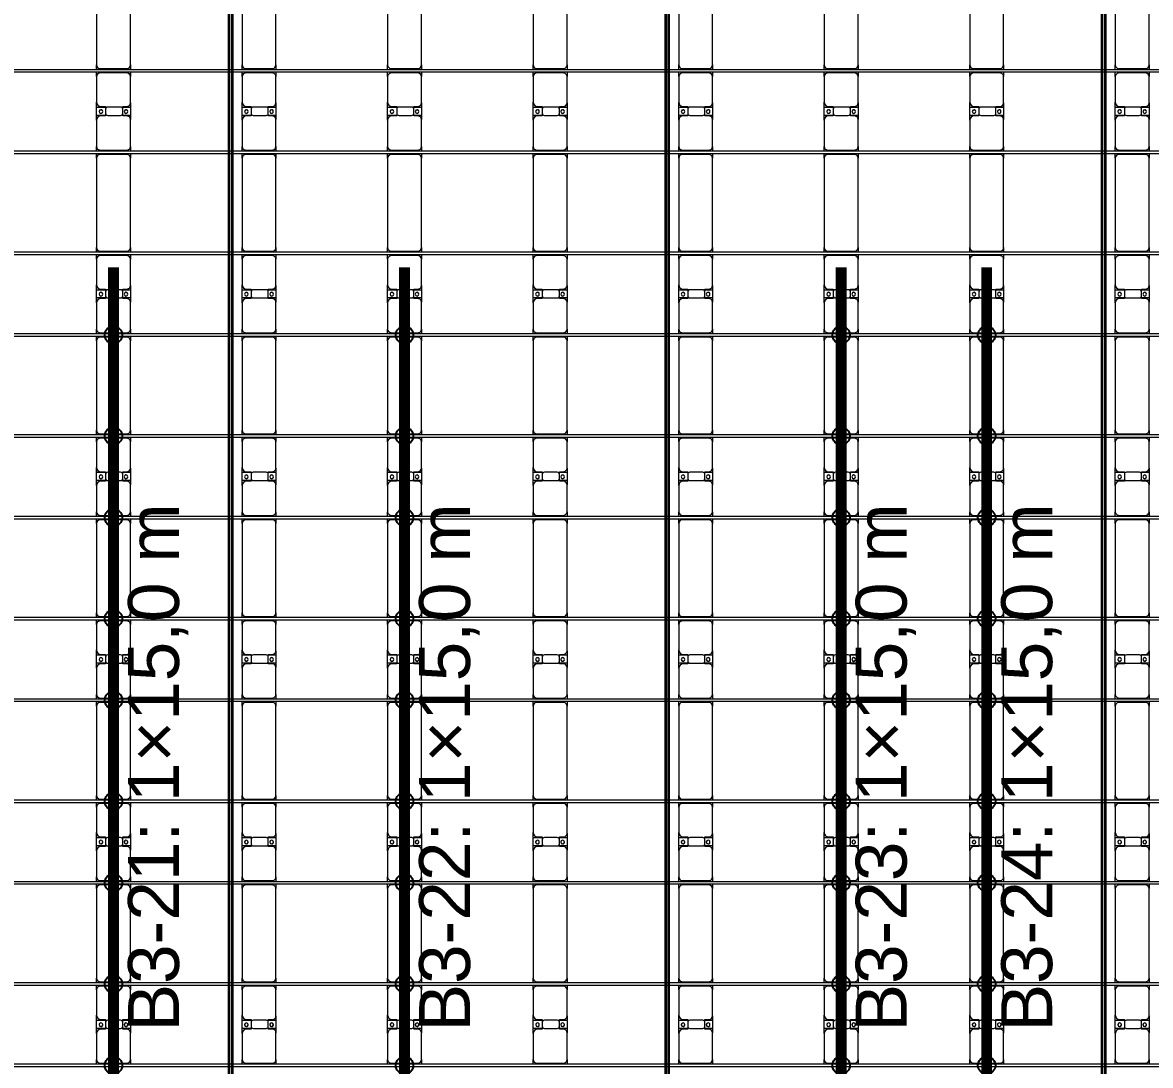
# Model space of a CAD drawing. Header units: millimetres. Extents: x -201615 to 10595, y 61217 to 115919.
# Drawn here: x -155133 to -139633, y 74092 to 88425 of the extents above; entities that cross this region are included whole.
import ezdxf

# ---------------------------------------------------------------- set-up
doc = ezdxf.new("R2010")
doc.units = ezdxf.units.MM
doc.layers.add('A-GENM', color=13, linetype='Continuous', lineweight=9)
doc.layers.add('S-BEAM', color=12, linetype='Continuous', lineweight=9)
doc.layers.add('GC-GHI CHU', color=2, linetype='Continuous')
doc.layers.add('GC-HOP 40x60 GIA CUONG', color=1, linetype='Continuous')
doc.styles.add('GC_VN', font='arial.ttf')

# ---------------------------------------------------------------- blocks, each defined once
blk = doc.blocks.new('Dai phao do pin - DẢI PHAO ĐỠ PIN-16696-BỐ TRÍ KHUNG KẾT CẤU BÈ PIN 03')
at = {"layer": 'A-GENM', "color": 7}
for p, q in [((710, 242), (770, 242)), ((720, 192), (720, -173)), ((1130, 242), (770, 242)), ((1130, 242), (1312, 242)), ((1190, 118), (1190, 182)), ((1198, 242), (1380, 242)), ((1198, 118), (1198, 242)), ((1312, 242), (1312, 118)), ((1320, 182), (1320, 118)), ((1730, 242), (1380, 242)), ((1730, 242), (1790, 242)), ((1780, -173), (1780, 192)), ((1830, 242), (1890, 242)), ((1840, 192), (1840, -173)), ((3120, 242), (1890, 242)), ((3120, 242), (3180, 242)), ((3170, -173), (3170, 192)), ((3220, 242), (3280, 242)), ((3230, 192), (3230, -173)), ((3640, 242), (3280, 242)), ((3640, 242), (3822, 242)), ((3700, 118), (3700, 182)), ((3708, 242), (3890, 242)), ((3708, 118), (3708, 242)), ((3822, 242), (3822, 118)), ((3830, 182), (3830, 118)), ((4240, 242), (3890, 242)), ((4240, 242), (4300, 242)), ((4290, -173), (4290, 192)), ((4340, 242), (4400, 242)), ((4350, 192), (4350, -173)), ((5630, 242), (4400, 242)), ((5630, 242), (5690, 242)), ((5680, -173), (5680, 192)), ((5730, 242), (5790, 242)), ((5740, 192), (5740, -173)), ((6150, 242), (5790, 242)), ((6150, 242), (6332, 242)), ((6210, 118), (6210, 182)), ((6218, 242), (6400, 242)), ((6218, 118), (6218, 242)), ((6332, 242), (6332, 118)), ((6340, 182), (6340, 118)), ((6750, 242), (6400, 242)), ((6750, 242), (6810, 242)), ((6800, -173), (6800, 192)), ((6850, 242), (6910, 242)), ((6860, 192), (6860, -173)), ((8140, 242), (6910, 242)), ((8140, 242), (8200, 242)), ((8190, -173), (8190, 192)), ((8240, 242), (8300, 242)), ((8250, 192), (8250, -173)), ((8660, 242), (8300, 242)), ((8660, 242), (8842, 242)), ((8720, 118), (8720, 182)), ((8728, 242), (8910, 242)), ((8728, 118), (8728, 242)), ((8842, 242), (8842, 118)), ((8850, 182), (8850, 118)), ((9260, 242), (8910, 242)), ((9260, 242), (9320, 242)), ((9310, -173), (9310, 192)), ((9360, 242), (9420, 242)), ((9370, 192), (9370, -173)), ((10650, 242), (9420, 242)), ((10650, 242), (10710, 242)), ((10700, -173), (10700, 192)), ((10750, 242), (10810, 242)), ((10760, 192), (10760, -173)), ((11170, 242), (10810, 242)), ((11170, 242), (11352, 242)), ((11230, 118), (11230, 182)), ((11238, 242), (11420, 242)), ((11238, 118), (11238, 242)), ((11352, 242), (11352, 118)), ((11360, 182), (11360, 118)), ((11770, 242), (11420, 242)), ((11770, 242), (11830, 242)), ((11820, -173), (11820, 192)), ((11870, 242), (11930, 242)), ((11880, 192), (11880, -173)), ((13160, 242), (11930, 242)), ((13160, 242), (13220, 242)), ((13210, -173), (13210, 192)), ((13260, 242), (13320, 242)), ((13270, 192), (13270, -173)), ((13680, 242), (13320, 242)), ((13680, 242), (13862, 242)), ((13740, 118), (13740, 182)), ((13748, 242), (13930, 242)), ((13748, 118), (13748, 242)), ((13862, 242), (13862, 118)), ((13870, 182), (13870, 118)), ((14280, 242), (13930, 242)), ((14280, 242), (14340, 242)), ((14330, -173), (14330, 192)), ((14380, 242), (14440, 242)), ((14390, 192), (14390, -173)), ((15670, 242), (14440, 242)), ((1282, 118), (1190, 118)), ((1198, 88), (1198, -88)), ((1320, 118), (1228, 118)), ((1312, -88), (1312, 88)), ((3792, 118), (3700, 118)), ((3708, 88), (3708, -88)), ((3830, 118), (3738, 118)), ((3822, -88), (3822, 88)), ((6302, 118), (6210, 118)), ((6218, 88), (6218, -88)), ((6340, 118), (6248, 118)), ((6332, -88), (6332, 88)), ((8812, 118), (8720, 118)), ((8728, 88), (8728, -88)), ((8850, 118), (8758, 118)), ((8842, -88), (8842, 88)), ((11322, 118), (11230, 118)), ((11238, 88), (11238, -88)), ((11360, 118), (11268, 118)), ((11352, -88), (11352, 88)), ((13832, 118), (13740, 118)), ((13748, 88), (13748, -88)), ((13870, 118), (13778, 118)), ((13862, -88), (13862, 88)), ((1190, -173), (1190, -118)), ((1190, -118), (1282, -118)), ((1198, -223), (1198, -118)), ((1228, -118), (1320, -118)), ((1312, -118), (1312, -223)), ((1320, -118), (1320, -173)), ((3700, -173), (3700, -118)), ((3700, -118), (3792, -118)), ((3708, -223), (3708, -118)), ((3738, -118), (3830, -118)), ((3822, -118), (3822, -223)), ((3830, -118), (3830, -173)), ((6210, -173), (6210, -118)), ((6210, -118), (6302, -118)), ((6218, -223), (6218, -118)), ((6248, -118), (6340, -118)), ((6332, -118), (6332, -223)), ((6340, -118), (6340, -173)), ((8720, -173), (8720, -118)), ((8720, -118), (8812, -118)), ((8728, -223), (8728, -118)), ((8758, -118), (8850, -118)), ((8842, -118), (8842, -223)), ((8850, -118), (8850, -173)), ((11230, -173), (11230, -118)), ((11230, -118), (11322, -118)), ((11238, -223), (11238, -118)), ((11268, -118), (11360, -118)), ((11352, -118), (11352, -223)), ((11360, -118), (11360, -173)), ((13740, -173), (13740, -118)), ((13740, -118), (13832, -118)), ((13748, -223), (13748, -118)), ((13778, -118), (13870, -118)), ((13862, -118), (13862, -223)), ((13870, -118), (13870, -173)), ((770, -223), (710, -223)), ((770, -223), (1140, -223)), ((1312, -223), (1140, -223)), ((1370, -223), (1198, -223)), ((1370, -223), (1730, -223)), ((1790, -223), (1730, -223)), ((1890, -223), (1830, -223)), ((1890, -223), (3120, -223)), ((3180, -223), (3120, -223)), ((3280, -223), (3220, -223)), ((3280, -223), (3650, -223)), ((3822, -223), (3650, -223)), ((3880, -223), (3708, -223)), ((3880, -223), (4240, -223)), ((4300, -223), (4240, -223)), ((4400, -223), (4340, -223)), ((4400, -223), (5630, -223)), ((5690, -223), (5630, -223)), ((5790, -223), (5730, -223)), ((5790, -223), (6160, -223)), ((6332, -223), (6160, -223)), ((6390, -223), (6218, -223)), ((6390, -223), (6750, -223)), ((6810, -223), (6750, -223)), ((6910, -223), (6850, -223)), ((6910, -223), (8140, -223)), ((8200, -223), (8140, -223)), ((8300, -223), (8240, -223)), ((8300, -223), (8670, -223)), ((8842, -223), (8670, -223)), ((8900, -223), (8728, -223)), ((8900, -223), (9260, -223)), ((9320, -223), (9260, -223)), ((9420, -223), (9360, -223)), ((9420, -223), (10650, -223)), ((10710, -223), (10650, -223)), ((10810, -223), (10750, -223)), ((10810, -223), (11180, -223)), ((11352, -223), (11180, -223)), ((11410, -223), (11238, -223)), ((11410, -223), (11770, -223)), ((11830, -223), (11770, -223)), ((11930, -223), (11870, -223)), ((11930, -223), (13160, -223)), ((13220, -223), (13160, -223)), ((13320, -223), (13260, -223)), ((13320, -223), (13690, -223)), ((13862, -223), (13690, -223)), ((13920, -223), (13748, -223)), ((13920, -223), (14280, -223)), ((14340, -223), (14280, -223)), ((14440, -223), (14380, -223)), ((14440, -223), (15670, -223))]:
    blk.add_line(p, q, dxfattribs=at)
for centre, radius, start, end in [((770, 192), 50, 90, 180), ((770, 192), 50, 150, 180), ((1130, 182), 60, 360, 90), ((1249, 183), 25, 0, 180), ((1249, 183), 25, 180, 360), ((1251, 183), 25, 0, 180), ((1251, 183), 25, 180, 360), ((1380, 182), 60, 90, 180), ((1730, 192), 50, 360, 90), ((1730, 192), 50, 360, 30), ((1890, 192), 50, 90, 180), ((1890, 192), 50, 120, 180), ((3120, 192), 50, 360, 90), ((3120, 192), 50, 15, 75), ((3280, 192), 50, 90, 180), ((3280, 192), 50, 150, 180), ((3640, 182), 60, 360, 90), ((3759, 183), 25, 360, 180), ((3759, 183), 25, 180, 0), ((3761, 183), 25, 360, 180), ((3761, 183), 25, 180, 0), ((3890, 182), 60, 90, 180), ((4240, 192), 50, 360, 90), ((4240, 192), 50, 360, 30), ((4400, 192), 50, 90, 180), ((4400, 192), 50, 120, 180), ((5630, 192), 50, 360, 90), ((5630, 192), 50, 15, 75), ((5790, 192), 50, 90, 180), ((5790, 192), 50, 150, 180), ((6150, 182), 60, 0, 90), ((6269, 183), 25, 0, 180), ((6269, 183), 25, 180, 0), ((6271, 183), 25, 0, 180), ((6271, 183), 25, 180, 0), ((6400, 182), 60, 90, 180), ((6750, 192), 50, 360, 90), ((6750, 192), 50, 360, 30), ((6910, 192), 50, 90, 180), ((6910, 192), 50, 120, 180), ((8140, 192), 50, 360, 90), ((8140, 192), 50, 15, 75), ((8300, 192), 50, 90, 180), ((8300, 192), 50, 150, 180), ((8660, 182), 60, 360, 90), ((8779, 183), 25, 0, 180), ((8779, 183), 25, 180, 0), ((8781, 183), 25, 0, 180), ((8781, 183), 25, 180, 0), ((8910, 182), 60, 90, 180), ((9260, 192), 50, 360, 90), ((9260, 192), 50, 360, 30), ((9420, 192), 50, 90, 180), ((9420, 192), 50, 120, 180), ((10650, 192), 50, 360, 90), ((10650, 192), 50, 15, 75), ((10810, 192), 50, 90, 180), ((10810, 192), 50, 150, 180), ((11170, 182), 60, 360, 90), ((11289, 183), 25, 0, 180), ((11289, 183), 25, 180, 0), ((11291, 183), 25, 0, 180), ((11291, 183), 25, 180, 360), ((11420, 182), 60, 90, 180), ((11770, 192), 50, 0, 90), ((11770, 192), 50, 0, 30), ((11930, 192), 50, 90, 180), ((11930, 192), 50, 120, 180), ((13160, 192), 50, 360, 90), ((13160, 192), 50, 15, 75), ((13320, 192), 50, 90, 180), ((13320, 192), 50, 150, 180), ((13680, 182), 60, 360, 90), ((13799, 183), 25, 0, 180), ((13799, 183), 25, 180, 0), ((13801, 183), 25, 0, 180), ((13801, 183), 25, 180, 0), ((13930, 182), 60, 90, 180), ((14280, 192), 50, 0, 90), ((14280, 192), 50, 0, 30), ((14440, 192), 50, 90, 180), ((14440, 192), 50, 120, 180), ((1228, 88), 30, 90, 180), ((1282, 88), 30, 360, 90), ((3738, 88), 30, 90, 180), ((3792, 88), 30, 360, 90), ((6248, 88), 30, 90, 180), ((6302, 88), 30, 360, 90), ((8758, 88), 30, 90, 180), ((8812, 88), 30, 360, 90), ((11268, 88), 30, 90, 180), ((11322, 88), 30, 360, 90), ((13778, 88), 30, 90, 180), ((13832, 88), 30, 360, 90), ((1228, -88), 30, 180, 270), ((1249, -162), 25, 0, 180), ((1251, -162), 25, 0, 180), ((1282, -88), 30, 270, 360), ((3738, -88), 30, 180, 270), ((3759, -162), 25, 0, 180), ((3761, -162), 25, 0, 180), ((3792, -88), 30, 270, 360), ((6248, -88), 30, 180, 270), ((6269, -162), 25, 360, 180), ((6271, -162), 25, 360, 180), ((6302, -88), 30, 270, 360), ((8758, -88), 30, 180, 270), ((8779, -162), 25, 0, 180), ((8781, -162), 25, 0, 180), ((8812, -88), 30, 270, 360), ((11268, -88), 30, 180, 270), ((11289, -162), 25, 0, 180), ((11291, -162), 25, 0, 180), ((11322, -88), 30, 270, 0), ((13778, -88), 30, 180, 270), ((13799, -162), 25, 360, 180), ((13801, -162), 25, 360, 180), ((13832, -88), 30, 270, 0), ((770, -173), 50, 180, 270), ((770, -173), 50, 180, 210), ((1140, -173), 50, 270, 360), ((1140, -173), 50, 330, 360), ((1249, -162), 25, 180, 0), ((1251, -162), 25, 180, 0), ((1370, -173), 50, 180, 270), ((1370, -173), 50, 180, 210), ((1730, -173), 50, 270, 360), ((1730, -173), 50, 330, 360), ((1890, -173), 50, 180, 270), ((1890, -173), 50, 180, 210), ((1890, -173), 50, 225, 255), ((3120, -173), 50, 270, 360), ((3120, -173), 50, 285, 315), ((3120, -173), 50, 330, 360), ((3280, -173), 50, 180, 270), ((3280, -173), 50, 180, 210), ((3650, -173), 50, 270, 360), ((3650, -173), 50, 330, 360), ((3759, -162), 25, 180, 360), ((3761, -162), 25, 180, 360), ((3880, -173), 50, 180, 270), ((3880, -173), 50, 180, 210), ((4240, -173), 50, 270, 360), ((4240, -173), 50, 330, 360), ((4400, -173), 50, 180, 270), ((4400, -173), 50, 180, 210), ((4400, -173), 50, 225, 255), ((5630, -173), 50, 270, 360), ((5630, -173), 50, 285, 315), ((5630, -173), 50, 330, 360), ((5790, -173), 50, 180, 270), ((5790, -173), 50, 180, 210), ((6160, -173), 50, 270, 0), ((6160, -173), 50, 330, 360), ((6269, -162), 25, 180, 0), ((6271, -162), 25, 180, 0), ((6390, -173), 50, 180, 270), ((6390, -173), 50, 180, 210), ((6750, -173), 50, 270, 360), ((6750, -173), 50, 330, 360), ((6910, -173), 50, 180, 270), ((6910, -173), 50, 180, 210), ((6910, -173), 50, 225, 255), ((8140, -173), 50, 270, 360), ((8140, -173), 50, 285, 315), ((8140, -173), 50, 330, 360), ((8300, -173), 50, 180, 270), ((8300, -173), 50, 180, 210), ((8670, -173), 50, 270, 360), ((8670, -173), 50, 330, 360), ((8779, -162), 25, 180, 0), ((8781, -162), 25, 180, 0), ((8900, -173), 50, 180, 270), ((8900, -173), 50, 180, 210), ((9260, -173), 50, 270, 360), ((9260, -173), 50, 330, 360), ((9420, -173), 50, 180, 270), ((9420, -173), 50, 180, 210), ((9420, -173), 50, 225, 255), ((10650, -173), 50, 270, 0), ((10650, -173), 50, 285, 315), ((10650, -173), 50, 330, 360), ((10810, -173), 50, 180, 270), ((10810, -173), 50, 180, 210), ((11180, -173), 50, 270, 360), ((11180, -173), 50, 330, 360), ((11289, -162), 25, 180, 0), ((11291, -162), 25, 180, 0), ((11410, -173), 50, 180, 270), ((11410, -173), 50, 180, 210), ((11770, -173), 50, 270, 360), ((11770, -173), 50, 330, 360), ((11930, -173), 50, 180, 270), ((11930, -173), 50, 180, 210), ((11930, -173), 50, 225, 255), ((13160, -173), 50, 270, 360), ((13160, -173), 50, 285, 315), ((13160, -173), 50, 330, 360), ((13320, -173), 50, 180, 270), ((13320, -173), 50, 180, 210), ((13690, -173), 50, 270, 360), ((13690, -173), 50, 330, 360), ((13799, -162), 25, 180, 0), ((13801, -162), 25, 180, 0), ((13920, -173), 50, 180, 270), ((13920, -173), 50, 180, 210), ((14280, -173), 50, 270, 360), ((14280, -173), 50, 330, 360), ((14440, -173), 50, 180, 270), ((14440, -173), 50, 180, 210), ((14440, -173), 50, 225, 255)]:
    blk.add_arc(centre, radius, start, end, dxfattribs=at)
blk = doc.blocks.new('Dai phao do pin - DẢI PHAO ĐỠ PIN-V4-BỐ TRÍ KHUNG KẾT CẤU BÈ PIN 03')
at = {"layer": 'A-GENM', "color": 7}
for p, q in [((710, 242), (770, 242)), ((720, 192), (720, -173)), ((1130, 242), (770, 242)), ((1130, 242), (1312, 242)), ((1190, 118), (1190, 182)), ((1198, 242), (1380, 242)), ((1198, 118), (1198, 242)), ((1312, 242), (1312, 118)), ((1320, 182), (1320, 118)), ((1730, 242), (1380, 242)), ((1730, 242), (1790, 242)), ((1780, -173), (1780, 192)), ((1830, 242), (1890, 242)), ((1840, 192), (1840, -173)), ((3120, 242), (1890, 242)), ((3120, 242), (3180, 242)), ((3170, -173), (3170, 192)), ((3220, 242), (3280, 242)), ((3230, 192), (3230, -173)), ((3640, 242), (3280, 242)), ((3640, 242), (3822, 242)), ((3700, 118), (3700, 182)), ((3708, 242), (3890, 242)), ((3708, 118), (3708, 242)), ((3822, 242), (3822, 118)), ((3830, 182), (3830, 118)), ((4240, 242), (3890, 242)), ((4240, 242), (4300, 242)), ((4290, -173), (4290, 192)), ((4340, 242), (4400, 242)), ((4350, 192), (4350, -173)), ((5630, 242), (4400, 242)), ((5630, 242), (5690, 242)), ((5680, -173), (5680, 192)), ((5730, 242), (5790, 242)), ((5740, 192), (5740, -173)), ((6150, 242), (5790, 242)), ((6150, 242), (6332, 242)), ((6210, 118), (6210, 182)), ((6218, 242), (6400, 242)), ((6218, 118), (6218, 242)), ((6332, 242), (6332, 118)), ((6340, 182), (6340, 118)), ((6750, 242), (6400, 242)), ((6750, 242), (6810, 242)), ((6800, -173), (6800, 192)), ((6850, 242), (6910, 242)), ((6860, 192), (6860, -173)), ((8140, 242), (6910, 242)), ((8140, 242), (8200, 242)), ((8190, -173), (8190, 192)), ((8240, 242), (8300, 242)), ((8250, 192), (8250, -173)), ((8660, 242), (8300, 242)), ((8660, 242), (8842, 242)), ((8720, 118), (8720, 182)), ((8728, 242), (8910, 242)), ((8728, 118), (8728, 242)), ((8842, 242), (8842, 118)), ((8850, 182), (8850, 118)), ((9260, 242), (8910, 242)), ((9260, 242), (9320, 242)), ((9310, -173), (9310, 192)), ((9360, 242), (9420, 242)), ((9370, 192), (9370, -173)), ((10650, 242), (9420, 242)), ((10650, 242), (10710, 242)), ((10700, -173), (10700, 192)), ((10750, 242), (10810, 242)), ((10760, 192), (10760, -173)), ((11170, 242), (10810, 242)), ((11170, 242), (11352, 242)), ((11230, 118), (11230, 182)), ((11238, 242), (11420, 242)), ((11238, 118), (11238, 242)), ((11352, 242), (11352, 118)), ((11360, 182), (11360, 118)), ((11770, 242), (11420, 242)), ((11770, 242), (11830, 242)), ((11820, -173), (11820, 192)), ((11870, 242), (11930, 242)), ((11880, 192), (11880, -173)), ((13160, 242), (11930, 242)), ((13160, 242), (13220, 242)), ((13210, -173), (13210, 192)), ((13260, 242), (13320, 242)), ((13270, 192), (13270, -173)), ((13680, 242), (13320, 242)), ((13680, 242), (13862, 242)), ((13740, 118), (13740, 182)), ((13748, 242), (13930, 242)), ((13748, 118), (13748, 242)), ((13862, 242), (13862, 118)), ((13870, 182), (13870, 118)), ((14280, 242), (13930, 242)), ((14280, 242), (14340, 242)), ((14330, -173), (14330, 192)), ((14380, 242), (14440, 242)), ((14390, 192), (14390, -173)), ((15670, 242), (14440, 242)), ((1282, 118), (1190, 118)), ((1198, 88), (1198, -88)), ((1320, 118), (1228, 118)), ((1312, -88), (1312, 88)), ((3792, 118), (3700, 118)), ((3708, 88), (3708, -88)), ((3830, 118), (3738, 118)), ((3822, -88), (3822, 88)), ((6302, 118), (6210, 118)), ((6218, 88), (6218, -88)), ((6340, 118), (6248, 118)), ((6332, -88), (6332, 88)), ((8812, 118), (8720, 118)), ((8728, 88), (8728, -88)), ((8850, 118), (8758, 118)), ((8842, -88), (8842, 88)), ((11322, 118), (11230, 118)), ((11238, 88), (11238, -88)), ((11360, 118), (11268, 118)), ((11352, -88), (11352, 88)), ((13832, 118), (13740, 118)), ((13748, 88), (13748, -88)), ((13870, 118), (13778, 118)), ((13862, -88), (13862, 88)), ((1190, -173), (1190, -118)), ((1190, -118), (1282, -118)), ((1198, -223), (1198, -118)), ((1228, -118), (1320, -118)), ((1312, -118), (1312, -223)), ((1320, -118), (1320, -173)), ((3700, -173), (3700, -118)), ((3700, -118), (3792, -118)), ((3708, -223), (3708, -118)), ((3738, -118), (3830, -118)), ((3822, -118), (3822, -223)), ((3830, -118), (3830, -173)), ((6210, -173), (6210, -118)), ((6210, -118), (6302, -118)), ((6218, -223), (6218, -118)), ((6248, -118), (6340, -118)), ((6332, -118), (6332, -223)), ((6340, -118), (6340, -173)), ((8720, -173), (8720, -118)), ((8720, -118), (8812, -118)), ((8728, -223), (8728, -118)), ((8758, -118), (8850, -118)), ((8842, -118), (8842, -223)), ((8850, -118), (8850, -173)), ((11230, -173), (11230, -118)), ((11230, -118), (11322, -118)), ((11238, -223), (11238, -118)), ((11268, -118), (11360, -118)), ((11352, -118), (11352, -223)), ((11360, -118), (11360, -173)), ((13740, -173), (13740, -118)), ((13740, -118), (13832, -118)), ((13748, -223), (13748, -118)), ((13778, -118), (13870, -118)), ((13862, -118), (13862, -223)), ((13870, -118), (13870, -173)), ((770, -223), (710, -223)), ((770, -223), (1140, -223)), ((1312, -223), (1140, -223)), ((1370, -223), (1198, -223)), ((1370, -223), (1730, -223)), ((1790, -223), (1730, -223)), ((1890, -223), (1830, -223)), ((1890, -223), (3120, -223)), ((3180, -223), (3120, -223)), ((3280, -223), (3220, -223)), ((3280, -223), (3650, -223)), ((3822, -223), (3650, -223)), ((3880, -223), (3708, -223)), ((3880, -223), (4240, -223)), ((4300, -223), (4240, -223)), ((4400, -223), (4340, -223)), ((4400, -223), (5630, -223)), ((5690, -223), (5630, -223)), ((5790, -223), (5730, -223)), ((5790, -223), (6160, -223)), ((6332, -223), (6160, -223)), ((6390, -223), (6218, -223)), ((6390, -223), (6750, -223)), ((6810, -223), (6750, -223)), ((6910, -223), (6850, -223)), ((6910, -223), (8140, -223)), ((8200, -223), (8140, -223)), ((8300, -223), (8240, -223)), ((8300, -223), (8670, -223)), ((8842, -223), (8670, -223)), ((8900, -223), (8728, -223)), ((8900, -223), (9260, -223)), ((9320, -223), (9260, -223)), ((9420, -223), (9360, -223)), ((9420, -223), (10650, -223)), ((10710, -223), (10650, -223)), ((10810, -223), (10750, -223)), ((10810, -223), (11180, -223)), ((11352, -223), (11180, -223)), ((11410, -223), (11238, -223)), ((11410, -223), (11770, -223)), ((11830, -223), (11770, -223)), ((11930, -223), (11870, -223)), ((11930, -223), (13160, -223)), ((13220, -223), (13160, -223)), ((13320, -223), (13260, -223)), ((13320, -223), (13690, -223)), ((13862, -223), (13690, -223)), ((13920, -223), (13748, -223)), ((13920, -223), (14280, -223)), ((14340, -223), (14280, -223)), ((14440, -223), (14380, -223)), ((14440, -223), (15670, -223))]:
    blk.add_line(p, q, dxfattribs=at)
for centre, radius, start, end in [((770, 192), 50, 90, 180), ((770, 192), 50, 150, 180), ((1130, 182), 60, 360, 90), ((1249, 183), 25, 0, 180), ((1249, 183), 25, 180, 360), ((1251, 183), 25, 0, 180), ((1251, 183), 25, 180, 360), ((1380, 182), 60, 90, 180), ((1730, 192), 50, 360, 90), ((1730, 192), 50, 360, 30), ((1890, 192), 50, 90, 180), ((1890, 192), 50, 120, 180), ((3120, 192), 50, 360, 90), ((3120, 192), 50, 15, 75), ((3280, 192), 50, 90, 180), ((3280, 192), 50, 150, 180), ((3640, 182), 60, 360, 90), ((3759, 183), 25, 360, 180), ((3759, 183), 25, 180, 0), ((3761, 183), 25, 360, 180), ((3761, 183), 25, 180, 0), ((3890, 182), 60, 90, 180), ((4240, 192), 50, 360, 90), ((4240, 192), 50, 360, 30), ((4400, 192), 50, 90, 180), ((4400, 192), 50, 120, 180), ((5630, 192), 50, 360, 90), ((5630, 192), 50, 15, 75), ((5790, 192), 50, 90, 180), ((5790, 192), 50, 150, 180), ((6150, 182), 60, 0, 90), ((6269, 183), 25, 0, 180), ((6269, 183), 25, 180, 0), ((6271, 183), 25, 0, 180), ((6271, 183), 25, 180, 0), ((6400, 182), 60, 90, 180), ((6750, 192), 50, 360, 90), ((6750, 192), 50, 360, 30), ((6910, 192), 50, 90, 180), ((6910, 192), 50, 120, 180), ((8140, 192), 50, 360, 90), ((8140, 192), 50, 15, 75), ((8300, 192), 50, 90, 180), ((8300, 192), 50, 150, 180), ((8660, 182), 60, 360, 90), ((8779, 183), 25, 0, 180), ((8779, 183), 25, 180, 0), ((8781, 183), 25, 0, 180), ((8781, 183), 25, 180, 0), ((8910, 182), 60, 90, 180), ((9260, 192), 50, 360, 90), ((9260, 192), 50, 360, 30), ((9420, 192), 50, 90, 180), ((9420, 192), 50, 120, 180), ((10650, 192), 50, 360, 90), ((10650, 192), 50, 15, 75), ((10810, 192), 50, 90, 180), ((10810, 192), 50, 150, 180), ((11170, 182), 60, 360, 90), ((11289, 183), 25, 0, 180), ((11289, 183), 25, 180, 0), ((11291, 183), 25, 0, 180), ((11291, 183), 25, 180, 360), ((11420, 182), 60, 90, 180), ((11770, 192), 50, 0, 90), ((11770, 192), 50, 0, 30), ((11930, 192), 50, 90, 180), ((11930, 192), 50, 120, 180), ((13160, 192), 50, 360, 90), ((13160, 192), 50, 15, 75), ((13320, 192), 50, 90, 180), ((13320, 192), 50, 150, 180), ((13680, 182), 60, 360, 90), ((13799, 183), 25, 0, 180), ((13799, 183), 25, 180, 0), ((13801, 183), 25, 0, 180), ((13801, 183), 25, 180, 0), ((13930, 182), 60, 90, 180), ((14280, 192), 50, 0, 90), ((14280, 192), 50, 0, 30), ((14440, 192), 50, 90, 180), ((14440, 192), 50, 120, 180), ((1228, 88), 30, 90, 180), ((1282, 88), 30, 360, 90), ((3738, 88), 30, 90, 180), ((3792, 88), 30, 360, 90), ((6248, 88), 30, 90, 180), ((6302, 88), 30, 360, 90), ((8758, 88), 30, 90, 180), ((8812, 88), 30, 360, 90), ((11268, 88), 30, 90, 180), ((11322, 88), 30, 360, 90), ((13778, 88), 30, 90, 180), ((13832, 88), 30, 360, 90), ((1228, -88), 30, 180, 270), ((1249, -162), 25, 0, 180), ((1251, -162), 25, 75, 180), ((1251, -162), 25, 0, 74.9883), ((1282, -88), 30, 270, 360), ((3738, -88), 30, 180, 270), ((3759, -162), 25, 0, 180), ((3761, -162), 25, 0, 180), ((3792, -88), 30, 270, 360), ((6248, -88), 30, 180, 270), ((6269, -162), 25, 360, 180), ((6271, -162), 25, 360, 180), ((6302, -88), 30, 270, 360), ((8758, -88), 30, 180, 270), ((8779, -162), 25, 0, 180), ((8781, -162), 25, 0, 180), ((8812, -88), 30, 270, 360), ((11268, -88), 30, 180, 270), ((11289, -162), 25, 0, 180), ((11291, -162), 25, 0, 180), ((11322, -88), 30, 270, 0), ((13778, -88), 30, 180, 270), ((13799, -162), 25, 360, 180), ((13801, -162), 25, 360, 180), ((13832, -88), 30, 270, 0), ((770, -173), 50, 180, 270), ((770, -173), 50, 180, 210), ((1140, -173), 50, 270, 360), ((1140, -173), 50, 330, 360), ((1249, -162), 25, 180, 0), ((1251, -162), 25, 180, 285), ((1251, -162), 25, 285.0101, 0), ((1370, -173), 50, 180, 270), ((1370, -173), 50, 180, 210), ((1730, -173), 50, 270, 360), ((1730, -173), 50, 330, 360), ((1890, -173), 50, 180, 270), ((1890, -173), 50, 180, 210), ((1890, -173), 50, 225, 255), ((3120, -173), 50, 270, 360), ((3120, -173), 50, 285, 315), ((3120, -173), 50, 330, 360), ((3280, -173), 50, 180, 270), ((3280, -173), 50, 180, 210), ((3650, -173), 50, 270, 360), ((3650, -173), 50, 330, 360), ((3759, -162), 25, 180, 360), ((3761, -162), 25, 180, 360), ((3880, -173), 50, 180, 270), ((3880, -173), 50, 180, 210), ((4240, -173), 50, 270, 360), ((4240, -173), 50, 330, 360), ((4400, -173), 50, 180, 270), ((4400, -173), 50, 180, 210), ((4400, -173), 50, 225, 255), ((5630, -173), 50, 270, 360), ((5630, -173), 50, 285, 315), ((5630, -173), 50, 330, 360), ((5790, -173), 50, 180, 270), ((5790, -173), 50, 180, 210), ((6160, -173), 50, 270, 0), ((6160, -173), 50, 330, 360), ((6269, -162), 25, 180, 0), ((6271, -162), 25, 180, 0), ((6390, -173), 50, 180, 270), ((6390, -173), 50, 180, 210), ((6750, -173), 50, 270, 360), ((6750, -173), 50, 330, 360), ((6910, -173), 50, 180, 270), ((6910, -173), 50, 180, 210), ((6910, -173), 50, 225, 255), ((8140, -173), 50, 270, 360), ((8140, -173), 50, 285, 315), ((8140, -173), 50, 330, 360), ((8300, -173), 50, 180, 270), ((8300, -173), 50, 180, 210), ((8670, -173), 50, 270, 360), ((8670, -173), 50, 330, 360), ((8779, -162), 25, 180, 0), ((8781, -162), 25, 180, 0), ((8900, -173), 50, 180, 270), ((8900, -173), 50, 180, 210), ((9260, -173), 50, 270, 360), ((9260, -173), 50, 330, 360), ((9420, -173), 50, 180, 270), ((9420, -173), 50, 180, 210), ((9420, -173), 50, 225, 255), ((10650, -173), 50, 270, 0), ((10650, -173), 50, 285, 315), ((10650, -173), 50, 330, 360), ((10810, -173), 50, 180, 270), ((10810, -173), 50, 180, 210), ((11180, -173), 50, 270, 360), ((11180, -173), 50, 330, 360), ((11289, -162), 25, 180, 0), ((11291, -162), 25, 180, 0), ((11410, -173), 50, 180, 270), ((11410, -173), 50, 180, 210), ((11770, -173), 50, 270, 360), ((11770, -173), 50, 330, 360), ((11930, -173), 50, 180, 270), ((11930, -173), 50, 180, 210), ((11930, -173), 50, 225, 255), ((13160, -173), 50, 270, 360), ((13160, -173), 50, 285, 315), ((13160, -173), 50, 330, 360), ((13320, -173), 50, 180, 270), ((13320, -173), 50, 180, 210), ((13690, -173), 50, 270, 360), ((13690, -173), 50, 330, 360), ((13799, -162), 25, 180, 0), ((13801, -162), 25, 180, 0), ((13920, -173), 50, 180, 270), ((13920, -173), 50, 180, 210), ((14280, -173), 50, 270, 360), ((14280, -173), 50, 330, 360), ((14440, -173), 50, 180, 270), ((14440, -173), 50, 180, 210), ((14440, -173), 50, 225, 255)]:
    blk.add_arc(centre, radius, start, end, dxfattribs=at)
blk = doc.blocks.new('Dai phao do pin - DẢI PHAO ĐỠ PIN-V5-BỐ TRÍ KHUNG KẾT CẤU BÈ PIN 03')
at = {"layer": 'A-GENM', "color": 7}
for p, q in [((710, 242), (770, 242)), ((720, 192), (720, -173)), ((1130, 242), (770, 242)), ((1130, 242), (1312, 242)), ((1190, 118), (1190, 182)), ((1198, 242), (1380, 242)), ((1198, 118), (1198, 242)), ((1312, 242), (1312, 118)), ((1320, 182), (1320, 118)), ((1730, 242), (1380, 242)), ((1730, 242), (1790, 242)), ((1780, -173), (1780, 192)), ((1830, 242), (1890, 242)), ((1840, 192), (1840, -173)), ((3120, 242), (1890, 242)), ((3120, 242), (3180, 242)), ((3170, -173), (3170, 192)), ((3220, 242), (3280, 242)), ((3230, 192), (3230, -173)), ((3640, 242), (3280, 242)), ((3640, 242), (3822, 242)), ((3700, 118), (3700, 182)), ((3708, 242), (3890, 242)), ((3708, 118), (3708, 242)), ((3822, 242), (3822, 118)), ((3830, 182), (3830, 118)), ((4240, 242), (3890, 242)), ((4240, 242), (4300, 242)), ((4290, -173), (4290, 192)), ((4340, 242), (4400, 242)), ((4350, 192), (4350, -173)), ((5630, 242), (4400, 242)), ((5630, 242), (5690, 242)), ((5680, -173), (5680, 192)), ((5730, 242), (5790, 242)), ((5740, 192), (5740, -173)), ((6150, 242), (5790, 242)), ((6150, 242), (6332, 242)), ((6210, 118), (6210, 182)), ((6218, 242), (6400, 242)), ((6218, 118), (6218, 242)), ((6332, 242), (6332, 118)), ((6340, 182), (6340, 118)), ((6750, 242), (6400, 242)), ((6750, 242), (6810, 242)), ((6800, -173), (6800, 192)), ((6850, 242), (6910, 242)), ((6860, 192), (6860, -173)), ((8140, 242), (6910, 242)), ((8140, 242), (8200, 242)), ((8190, -173), (8190, 192)), ((8240, 242), (8300, 242)), ((8250, 192), (8250, -173)), ((8660, 242), (8300, 242)), ((8660, 242), (8842, 242)), ((8720, 118), (8720, 182)), ((8728, 242), (8910, 242)), ((8728, 118), (8728, 242)), ((8842, 242), (8842, 118)), ((8850, 182), (8850, 118)), ((9260, 242), (8910, 242)), ((9260, 242), (9320, 242)), ((9310, -173), (9310, 192)), ((9360, 242), (9420, 242)), ((9370, 192), (9370, -173)), ((10650, 242), (9420, 242)), ((10650, 242), (10710, 242)), ((10700, -173), (10700, 192)), ((10750, 242), (10810, 242)), ((10760, 192), (10760, -173)), ((11170, 242), (10810, 242)), ((11170, 242), (11352, 242)), ((11230, 118), (11230, 182)), ((11238, 242), (11420, 242)), ((11238, 118), (11238, 242)), ((11352, 242), (11352, 118)), ((11360, 182), (11360, 118)), ((11770, 242), (11420, 242)), ((11770, 242), (11830, 242)), ((11820, -173), (11820, 192)), ((11870, 242), (11930, 242)), ((11880, 192), (11880, -173)), ((13160, 242), (11930, 242)), ((13160, 242), (13220, 242)), ((13210, -173), (13210, 192)), ((13260, 242), (13320, 242)), ((13270, 192), (13270, -173)), ((13680, 242), (13320, 242)), ((13680, 242), (13862, 242)), ((13740, 118), (13740, 182)), ((13748, 242), (13930, 242)), ((13748, 118), (13748, 242)), ((13862, 242), (13862, 118)), ((13870, 182), (13870, 118)), ((14280, 242), (13930, 242)), ((14280, 242), (14340, 242)), ((14330, -173), (14330, 192)), ((14380, 242), (14440, 242)), ((14390, 192), (14390, -173)), ((15670, 242), (14440, 242)), ((1282, 118), (1190, 118)), ((1198, 88), (1198, -88)), ((1320, 118), (1228, 118)), ((1312, -88), (1312, 88)), ((3792, 118), (3700, 118)), ((3708, 88), (3708, -88)), ((3830, 118), (3738, 118)), ((3822, -88), (3822, 88)), ((6302, 118), (6210, 118)), ((6218, 88), (6218, -88)), ((6340, 118), (6248, 118)), ((6332, -88), (6332, 88)), ((8812, 118), (8720, 118)), ((8728, 88), (8728, -88)), ((8850, 118), (8758, 118)), ((8842, -88), (8842, 88)), ((11322, 118), (11230, 118)), ((11238, 88), (11238, -88)), ((11360, 118), (11268, 118)), ((11352, -88), (11352, 88)), ((13832, 118), (13740, 118)), ((13748, 88), (13748, -88)), ((13870, 118), (13778, 118)), ((13862, -88), (13862, 88)), ((1190, -173), (1190, -118)), ((1190, -118), (1282, -118)), ((1198, -223), (1198, -118)), ((1228, -118), (1320, -118)), ((1312, -118), (1312, -223)), ((1320, -118), (1320, -173)), ((3700, -173), (3700, -118)), ((3700, -118), (3792, -118)), ((3708, -223), (3708, -118)), ((3738, -118), (3830, -118)), ((3822, -118), (3822, -223)), ((3830, -118), (3830, -173)), ((6210, -173), (6210, -118)), ((6210, -118), (6302, -118)), ((6218, -223), (6218, -118)), ((6248, -118), (6340, -118)), ((6332, -118), (6332, -223)), ((6340, -118), (6340, -173)), ((8720, -173), (8720, -118)), ((8720, -118), (8812, -118)), ((8728, -223), (8728, -118)), ((8758, -118), (8850, -118)), ((8842, -118), (8842, -223)), ((8850, -118), (8850, -173)), ((11230, -173), (11230, -118)), ((11230, -118), (11322, -118)), ((11238, -223), (11238, -118)), ((11268, -118), (11360, -118)), ((11352, -118), (11352, -223)), ((11360, -118), (11360, -173)), ((13740, -173), (13740, -118)), ((13740, -118), (13832, -118)), ((13748, -223), (13748, -118)), ((13778, -118), (13870, -118)), ((13862, -118), (13862, -223)), ((13870, -118), (13870, -173)), ((770, -223), (710, -223)), ((770, -223), (1140, -223)), ((1312, -223), (1140, -223)), ((1370, -223), (1198, -223)), ((1370, -223), (1730, -223)), ((1790, -223), (1730, -223)), ((1890, -223), (1830, -223)), ((1890, -223), (3120, -223)), ((3180, -223), (3120, -223)), ((3280, -223), (3220, -223)), ((3280, -223), (3650, -223)), ((3822, -223), (3650, -223)), ((3880, -223), (3708, -223)), ((3880, -223), (4240, -223)), ((4300, -223), (4240, -223)), ((4400, -223), (4340, -223)), ((4400, -223), (5630, -223)), ((5690, -223), (5630, -223)), ((5790, -223), (5730, -223)), ((5790, -223), (6160, -223)), ((6332, -223), (6160, -223)), ((6390, -223), (6218, -223)), ((6390, -223), (6750, -223)), ((6810, -223), (6750, -223)), ((6910, -223), (6850, -223)), ((6910, -223), (8140, -223)), ((8200, -223), (8140, -223)), ((8300, -223), (8240, -223)), ((8300, -223), (8670, -223)), ((8842, -223), (8670, -223)), ((8900, -223), (8728, -223)), ((8900, -223), (9260, -223)), ((9320, -223), (9260, -223)), ((9420, -223), (9360, -223)), ((9420, -223), (10650, -223)), ((10710, -223), (10650, -223)), ((10810, -223), (10750, -223)), ((10810, -223), (11180, -223)), ((11352, -223), (11180, -223)), ((11410, -223), (11238, -223)), ((11410, -223), (11770, -223)), ((11830, -223), (11770, -223)), ((11930, -223), (11870, -223)), ((11930, -223), (13160, -223)), ((13220, -223), (13160, -223)), ((13320, -223), (13260, -223)), ((13320, -223), (13690, -223)), ((13862, -223), (13690, -223)), ((13920, -223), (13748, -223)), ((13920, -223), (14280, -223)), ((14340, -223), (14280, -223)), ((14440, -223), (14380, -223)), ((14440, -223), (15670, -223))]:
    blk.add_line(p, q, dxfattribs=at)
for centre, radius, start, end in [((770, 192), 50, 90, 180), ((770, 192), 50, 150, 180), ((1130, 182), 60, 360, 90), ((1249, 183), 25, 0, 180), ((1249, 183), 25, 180, 360), ((1251, 183), 25, 0, 180), ((1251, 183), 25, 180, 360), ((1380, 182), 60, 90, 180), ((1730, 192), 50, 360, 90), ((1730, 192), 50, 360, 30), ((1890, 192), 50, 90, 180), ((1890, 192), 50, 120, 180), ((3120, 192), 50, 360, 90), ((3120, 192), 50, 17.5913, 75), ((3280, 192), 50, 90, 180), ((3280, 192), 50, 150, 180), ((3640, 182), 60, 360, 90), ((3759, 183), 25, 360, 180), ((3759, 183), 25, 180, 0), ((3761, 183), 25, 360, 180), ((3761, 183), 25, 180, 0), ((3890, 182), 60, 90, 180), ((4240, 192), 50, 360, 90), ((4240, 192), 50, 360, 30), ((4400, 192), 50, 90, 180), ((4400, 192), 50, 120, 180), ((5630, 192), 50, 360, 90), ((5630, 192), 50, 17.5499, 75), ((5790, 192), 50, 90, 180), ((5790, 192), 50, 150, 180), ((6150, 182), 60, 0, 90), ((6269, 183), 25, 0, 180), ((6269, 183), 25, 180, 0), ((6271, 183), 25, 0, 180), ((6271, 183), 25, 180, 0), ((6400, 182), 60, 90, 180), ((6750, 192), 50, 360, 90), ((6750, 192), 50, 360, 30), ((6910, 192), 50, 90, 180), ((6910, 192), 50, 120, 180), ((8140, 192), 50, 360, 90), ((8140, 192), 50, 17.5086, 75), ((8300, 192), 50, 90, 180), ((8300, 192), 50, 150, 180), ((8660, 182), 60, 360, 90), ((8779, 183), 25, 0, 180), ((8779, 183), 25, 180, 0), ((8781, 183), 25, 0, 180), ((8781, 183), 25, 180, 0), ((8910, 182), 60, 90, 180), ((9260, 192), 50, 360, 90), ((9260, 192), 50, 360, 30), ((9420, 192), 50, 90, 180), ((9420, 192), 50, 120, 180), ((10650, 192), 50, 360, 90), ((10650, 192), 50, 17.4673, 75), ((10810, 192), 50, 90, 180), ((10810, 192), 50, 150, 180), ((11170, 182), 60, 360, 90), ((11289, 183), 25, 0, 180), ((11289, 183), 25, 180, 0), ((11291, 183), 25, 0, 180), ((11291, 183), 25, 180, 360), ((11420, 182), 60, 90, 180), ((11770, 192), 50, 0, 90), ((11770, 192), 50, 0, 30), ((11930, 192), 50, 90, 180), ((11930, 192), 50, 120, 180), ((13160, 192), 50, 360, 90), ((13160, 192), 50, 17.4259, 75), ((13320, 192), 50, 90, 180), ((13320, 192), 50, 150, 180), ((13680, 182), 60, 360, 90), ((13799, 183), 25, 0, 180), ((13799, 183), 25, 180, 0), ((13801, 183), 25, 0, 180), ((13801, 183), 25, 180, 0), ((13930, 182), 60, 90, 180), ((14280, 192), 50, 0, 90), ((14280, 192), 50, 0, 30), ((14440, 192), 50, 90, 180), ((14440, 192), 50, 120, 180), ((1228, 88), 30, 90, 180), ((1282, 88), 30, 360, 90), ((3738, 88), 30, 90, 180), ((3792, 88), 30, 360, 90), ((6248, 88), 30, 90, 180), ((6302, 88), 30, 360, 90), ((8758, 88), 30, 90, 180), ((8812, 88), 30, 360, 90), ((11268, 88), 30, 90, 180), ((11322, 88), 30, 360, 90), ((13778, 88), 30, 90, 180), ((13832, 88), 30, 360, 90), ((1228, -88), 30, 180, 270), ((1249, -162), 25, 0, 180), ((1251, -162), 25, 0, 180), ((1282, -88), 30, 270, 360), ((3738, -88), 30, 180, 270), ((3759, -162), 25, 0, 180), ((3761, -162), 25, 0, 180), ((3792, -88), 30, 270, 360), ((6248, -88), 30, 180, 270), ((6269, -162), 25, 360, 180), ((6271, -162), 25, 360, 180), ((6302, -88), 30, 270, 360), ((8758, -88), 30, 180, 270), ((8779, -162), 25, 0, 180), ((8781, -162), 25, 0, 180), ((8812, -88), 30, 270, 360), ((11268, -88), 30, 180, 270), ((11289, -162), 25, 0, 180), ((11291, -162), 25, 0, 180), ((11322, -88), 30, 270, 0), ((13778, -88), 30, 180, 270), ((13799, -162), 25, 360, 180), ((13801, -162), 25, 360, 180), ((13832, -88), 30, 270, 0), ((770, -173), 50, 180, 270), ((770, -173), 50, 180, 210), ((1140, -173), 50, 270, 360), ((1140, -173), 50, 330, 360), ((1249, -162), 25, 180, 0), ((1251, -162), 25, 180, 0), ((1370, -173), 50, 180, 270), ((1370, -173), 50, 180, 210), ((1730, -173), 50, 270, 360), ((1730, -173), 50, 330, 360), ((1890, -173), 50, 180, 270), ((1890, -173), 50, 180, 210), ((1890, -173), 50, 225, 255), ((3120, -173), 50, 270, 360), ((3120, -173), 50, 285, 315), ((3120, -173), 50, 330, 360), ((3280, -173), 50, 180, 270), ((3280, -173), 50, 180, 210), ((3650, -173), 50, 270, 360), ((3650, -173), 50, 330, 360), ((3759, -162), 25, 180, 360), ((3761, -162), 25, 180, 360), ((3880, -173), 50, 180, 270), ((3880, -173), 50, 180, 210), ((4240, -173), 50, 270, 360), ((4240, -173), 50, 330, 360), ((4400, -173), 50, 180, 270), ((4400, -173), 50, 180, 210), ((4400, -173), 50, 225, 255), ((5630, -173), 50, 270, 360), ((5630, -173), 50, 285, 315), ((5630, -173), 50, 330, 360), ((5790, -173), 50, 180, 270), ((5790, -173), 50, 180, 210), ((6160, -173), 50, 270, 0), ((6160, -173), 50, 330, 360), ((6269, -162), 25, 180, 0), ((6271, -162), 25, 180, 0), ((6390, -173), 50, 180, 270), ((6390, -173), 50, 180, 210), ((6750, -173), 50, 270, 360), ((6750, -173), 50, 330, 360), ((6910, -173), 50, 180, 270), ((6910, -173), 50, 180, 210), ((6910, -173), 50, 225, 255), ((8140, -173), 50, 270, 360), ((8140, -173), 50, 285, 315), ((8140, -173), 50, 330, 360), ((8300, -173), 50, 180, 270), ((8300, -173), 50, 180, 210), ((8670, -173), 50, 270, 360), ((8670, -173), 50, 330, 360), ((8779, -162), 25, 180, 0), ((8781, -162), 25, 180, 0), ((8900, -173), 50, 180, 270), ((8900, -173), 50, 180, 210), ((9260, -173), 50, 270, 360), ((9260, -173), 50, 330, 360), ((9420, -173), 50, 180, 270), ((9420, -173), 50, 180, 210), ((9420, -173), 50, 225, 255), ((10650, -173), 50, 270, 0), ((10650, -173), 50, 285, 315), ((10650, -173), 50, 330, 360), ((10810, -173), 50, 180, 270), ((10810, -173), 50, 180, 210), ((11180, -173), 50, 270, 360), ((11180, -173), 50, 330, 360), ((11289, -162), 25, 180, 0), ((11291, -162), 25, 180, 0), ((11410, -173), 50, 180, 270), ((11410, -173), 50, 180, 210), ((11770, -173), 50, 270, 360), ((11770, -173), 50, 330, 360), ((11930, -173), 50, 180, 270), ((11930, -173), 50, 180, 210), ((11930, -173), 50, 225, 255), ((13160, -173), 50, 270, 360), ((13160, -173), 50, 285, 315), ((13160, -173), 50, 330, 360), ((13320, -173), 50, 180, 270), ((13320, -173), 50, 180, 210), ((13690, -173), 50, 270, 360), ((13690, -173), 50, 330, 360), ((13799, -162), 25, 180, 0), ((13801, -162), 25, 180, 0), ((13920, -173), 50, 180, 270), ((13920, -173), 50, 180, 210), ((14280, -173), 50, 270, 360), ((14280, -173), 50, 330, 360), ((14440, -173), 50, 180, 270), ((14440, -173), 50, 180, 210), ((14440, -173), 50, 225, 255)]:
    blk.add_arc(centre, radius, start, end, dxfattribs=at)
blk = doc.blocks.new('Dầm C52 - Dầm C52-37700-BỐ TRÍ KHUNG KẾT CẤU BÈ PIN 03')
at = {"layer": 'S-BEAM', "color": 1, "lineweight": 18}
for p, q in [((-50563, 20), (50563, 20)), ((50563, -20), (-50563, -20))]:
    blk.add_line(p, q, dxfattribs=at)
blk = doc.blocks.new('Dầm C52 - Hộp 40x60-33945-BỐ TRÍ KHUNG KẾT CẤU BÈ PIN 03')
at = {"layer": 'S-BEAM', "color": 3, "lineweight": 35}
for p, q in [((-19603, 20), (19603, 20)), ((19603, -20), (-19603, -20))]:
    blk.add_line(p, q, dxfattribs=at)
blk = doc.blocks.new('Dầm C52 - Hộp 40x60-V27-BỐ TRÍ KHUNG KẾT CẤU BÈ PIN 03')
at = {"layer": 'S-BEAM', "color": 3, "lineweight": 35}
for p, q in [((-17690, 20), (19603, 20)), ((19603, -20), (-17690, -20))]:
    blk.add_line(p, q, dxfattribs=at)
blk = doc.blocks.new('HOBANMONG_BEPIN 3_rvt-1-BỐ TRÍ KHUNG KẾT CẤU BÈ PIN 03')
at = {"layer": 'A-GENM', "lineweight": 9, "rotation": 90.00075860989254}
for name, p in [('Dai phao do pin - DẢI PHAO ĐỠ PIN-16696-BỐ TRÍ KHUNG KẾT CẤU BÈ PIN 03', (-153874, 73402)), ('Dai phao do pin - DẢI PHAO ĐỠ PIN-V4-BỐ TRÍ KHUNG KẾT CẤU BÈ PIN 03', (-151874, 73402)), ('Dai phao do pin - DẢI PHAO ĐỠ PIN-V5-BỐ TRÍ KHUNG KẾT CẤU BÈ PIN 03', (-149874, 73402)), ('Dai phao do pin - DẢI PHAO ĐỠ PIN-16696-BỐ TRÍ KHUNG KẾT CẤU BÈ PIN 03', (-147874, 73402)), ('Dai phao do pin - DẢI PHAO ĐỠ PIN-16696-BỐ TRÍ KHUNG KẾT CẤU BÈ PIN 03', (-145874, 73402)), ('Dai phao do pin - DẢI PHAO ĐỠ PIN-16696-BỐ TRÍ KHUNG KẾT CẤU BÈ PIN 03', (-143874, 73402)), ('Dai phao do pin - DẢI PHAO ĐỠ PIN-16696-BỐ TRÍ KHUNG KẾT CẤU BÈ PIN 03', (-141874, 73402)), ('Dai phao do pin - DẢI PHAO ĐỠ PIN-16696-BỐ TRÍ KHUNG KẾT CẤU BÈ PIN 03', (-139874, 73402))]:
    blk.add_blockref(name, p, dxfattribs=at)
at = {"layer": 'S-BEAM', "lineweight": 9}
for name, p, rotation in [('Dầm C52 - Hộp 40x60-33945-BỐ TRÍ KHUNG KẾT CẤU BÈ PIN 03', (-152275, 89150), 90.00075860989091), ('Dầm C52 - Hộp 40x60-V27-BỐ TRÍ KHUNG KẾT CẤU BÈ PIN 03', (-146275, 89150), 90.00075860989091), ('Dầm C52 - Hộp 40x60-33945-BỐ TRÍ KHUNG KẾT CẤU BÈ PIN 03', (-140275, 89150), 90.00075860989091), ('Dầm C52 - Dầm C52-37700-BỐ TRÍ KHUNG KẾT CẤU BÈ PIN 03', (-143909, 87762), 180.0007586094741), ('Dầm C52 - Dầm C52-37700-BỐ TRÍ KHUNG KẾT CẤU BÈ PIN 03', (-143909, 86642), 180.0007586094741), ('Dầm C52 - Dầm C52-37700-BỐ TRÍ KHUNG KẾT CẤU BÈ PIN 03', (-143909, 85252), 180.0007586094741), ('Dầm C52 - Dầm C52-37700-BỐ TRÍ KHUNG KẾT CẤU BÈ PIN 03', (-143909, 84132), 180.0007586094741), ('Dầm C52 - Dầm C52-37700-BỐ TRÍ KHUNG KẾT CẤU BÈ PIN 03', (-143909, 82742), 180.0007586094741), ('Dầm C52 - Dầm C52-37700-BỐ TRÍ KHUNG KẾT CẤU BÈ PIN 03', (-143909, 81622), 180.0007586094741), ('Dầm C52 - Dầm C52-37700-BỐ TRÍ KHUNG KẾT CẤU BÈ PIN 03', (-143909, 80232), 180.0007586094741), ('Dầm C52 - Dầm C52-37700-BỐ TRÍ KHUNG KẾT CẤU BÈ PIN 03', (-143909, 79112), 180.0007586094741), ('Dầm C52 - Dầm C52-37700-BỐ TRÍ KHUNG KẾT CẤU BÈ PIN 03', (-143909, 77722), 180.0007586094741), ('Dầm C52 - Dầm C52-37700-BỐ TRÍ KHUNG KẾT CẤU BÈ PIN 03', (-143909, 76602), 180.0007586094741), ('Dầm C52 - Dầm C52-37700-BỐ TRÍ KHUNG KẾT CẤU BÈ PIN 03', (-143909, 75212), 180.0007586094741), ('Dầm C52 - Dầm C52-37700-BỐ TRÍ KHUNG KẾT CẤU BÈ PIN 03', (-143909, 74092), 180.0007586094741)]:
    blk.add_blockref(name, p, dxfattribs=dict(at, rotation=rotation))

msp = doc.modelspace()

# ---------------------------------------------------------------- linework, layer by layer
at = {"layer": 'GC-HOP 40x60 GIA CUONG', "const_width": 150}
for points in [[(-153884, 70060), (-153884, 85060)], [(-149884, 70060), (-149884, 85060)], [(-143884, 70060), (-143884, 85060)], [(-141884, 70060), (-141884, 85060)]]:
    msp.add_lwpolyline(points, dxfattribs=at)
at = {"layer": 'GC-HOP 40x60 GIA CUONG'}
for centre in [(-153884, 84132), (-149884, 84132), (-143884, 84132), (-141884, 84132), (-153884, 82742), (-149884, 82742), (-143884, 82742), (-141884, 82742), (-153884, 81622), (-149884, 81622), (-143884, 81622), (-141884, 81622), (-153884, 80232), (-149884, 80232), (-143884, 80232), (-141884, 80232), (-153884, 79112), (-149884, 79112), (-143884, 79112), (-141884, 79112), (-153884, 77722), (-149884, 77722), (-143884, 77722), (-141884, 77722), (-153884, 76602), (-149884, 76602), (-143884, 76602), (-141884, 76602), (-153884, 75212), (-149884, 75212), (-143884, 75212), (-141884, 75212), (-153884, 74092), (-149884, 74092), (-143884, 74092), (-141884, 74092)]:
    msp.add_circle(centre, 120, dxfattribs=at)

# ---------------------------------------------------------------- block references
at = {"lineweight": 5}
msp.add_blockref('HOBANMONG_BEPIN 3_rvt-1-BỐ TRÍ KHUNG KẾT CẤU BÈ PIN 03', (0, 0), dxfattribs=at)

# ---------------------------------------------------------------- texts
at = {"layer": 'GC-GHI CHU', "style": 'GC_VN'}
for s, p in [('B3-21: 1×15,0 m', (-152984, 74560)), ('B3-22: 1×15,0 m', (-148984, 74560)), ('B3-23: 1×15,0 m', (-142984, 74560)), ('B3-24: 1×15,0 m', (-140984, 74560))]:
    msp.add_text(s, height=700, rotation=90, dxfattribs=at).set_placement(p)

doc.saveas('drawing.dxf')
